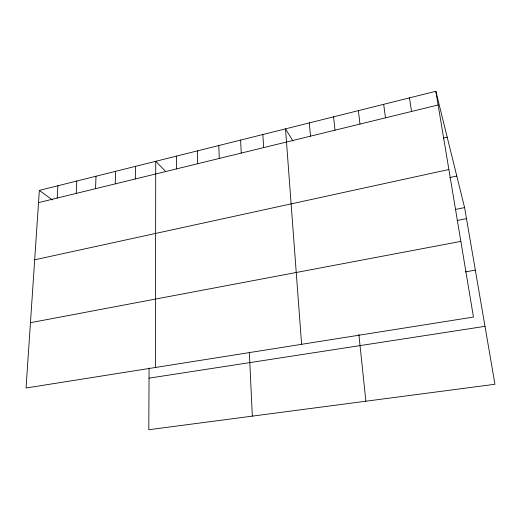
<?xml version="1.0" encoding="UTF-8"?>
<svg xmlns="http://www.w3.org/2000/svg" width="521" height="521" viewBox="0 0 521 521"><rect width="100%" height="100%" fill="white"/><g stroke="black" fill="none" stroke-linecap="round" stroke-linejoin="round"><path stroke-width="0.78" d="M155.44 367.487L155.733 161.289L165.717 171.481M149.084 368.047L148.791 429.727L494.95 384.27L464.589 207.586L435.843 91.273L39.355 190.386L26.05 388.002L473.452 317.068L435.843 91.273M135.304 178.977L135.467 166.355M115.252 183.874L115.558 171.331M95.558 188.687L96.001 176.222M76.216 193.408L76.789 181.028M57.206 198.058L57.909 185.743M38.528 202.617L438.122 104.975M443.319 138.058L447.187 137.166M34.679 259.803L448.874 169.507M449.76 177.544L456.793 176.033M455.269 209.468L464.589 207.586M457.106 220.494L466.49 218.644M30.446 322.694L460.851 241.399M465.233 271.903L475.334 270.119M149.032 378.155L484.992 326.335M39.355 190.386L52.374 199.934M292.952 141.015L285.515 128.85L301.607 344.316M409.48 97.857L411.525 111.474M383.671 104.311L385.481 117.837M358.383 110.634L359.978 124.076M358.871 334.417L365.892 401.222M333.603 116.828L334.983 130.178M309.318 122.897L310.496 136.163M262.858 134.509L263.659 147.606M240.624 140.071L241.249 153.083M249.318 352.137L252.34 416.129M218.807 145.522L219.263 158.456M197.394 150.875L197.687 163.731M176.372 156.131L176.508 168.902"/></g></svg>
